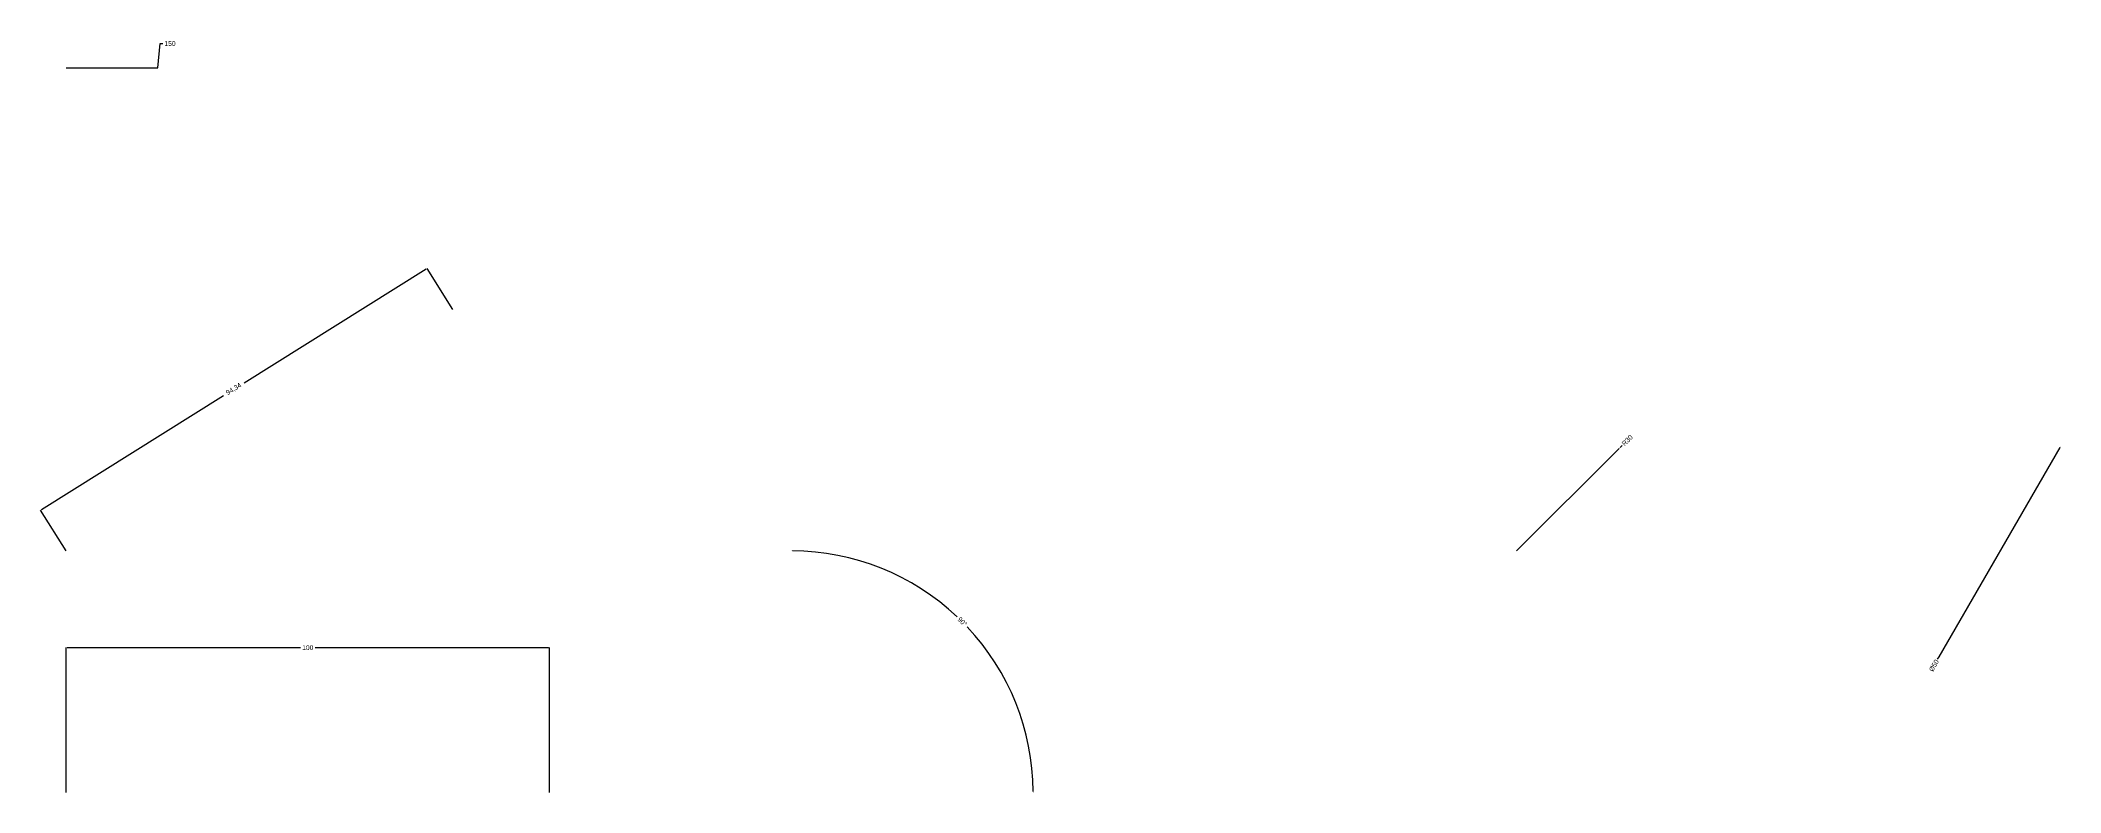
# Model space of a CAD drawing. Header units: metres. Extents: x -5 to 412, y 0 to 156.
import ezdxf

# ---------------------------------------------------------------- set-up
doc = ezdxf.new("R2010")
doc.units = ezdxf.units.M
doc.dimstyles.get("Standard").update_dxf_attribs({"dimtxt": 2.5, "dimasz": 2.5, "dimexe": 1.25, "dimexo": 0.625, "dimtad": 1, "dimcen": 2.5, "dimazin": 3, "dimtfac": 1, "dimtmove": 0, "dimatfit": 3})

# ---------------------------------------------------------------- blocks, each defined once
blk = doc.blocks.new('_CLOSEDFILLED')
at = {"color": 0, "linetype": 'BYBLOCK'}
blk.add_solid([(-1, 0.2), (0, 0), (-1, -0.2)], dxfattribs=at)
blk = doc.blocks.new('*D1')
for p, q in [((0, 0), (0, 30)), ((0.25, 30), (48.5, 30)), ((51.5, 30), (99.75, 30)), ((100, 0), (100, 30))]:
    blk.add_line(p, q)
at = {"layer": 'Defpoints'}
for p in [(0, 30), (0, 0), (100, 0)]:
    blk.add_point(p, dxfattribs=at)
at = {"xscale": 0.25, "yscale": 0.25, "rotation": 180}
blk.add_blockref('_CLOSEDFILLED', (0, 30), dxfattribs=at)
at = {"xscale": 0.25, "yscale": 0.25}
blk.add_blockref('_CLOSEDFILLED', (100, 30), dxfattribs=at)
at = {"insert": (50, 30), "char_height": 1, "attachment_point": 5}
blk.add_mtext('100', dxfattribs=at)
blk = doc.blocks.new('*D2')
for p, q in [((36.82, 84.8), (74.49, 108.35)), ((80, 100), (74.7, 108.48)), ((-5.09, 58.61), (32.58, 82.15)), ((0, 50), (-5.3, 58.48))]:
    blk.add_line(p, q)
at = {"layer": 'Defpoints'}
for p in [(80, 100), (-5.3, 58.48), (0, 50)]:
    blk.add_point(p, dxfattribs=at)
at = {"xscale": 0.25, "yscale": 0.25}
for p, rotation in [((74.7, 108.48), 32.005383208083494), ((-5.3, 58.48), 212.0053832080835)]:
    blk.add_blockref('_CLOSEDFILLED', p, dxfattribs=dict(at, rotation=rotation))
at = {"insert": (34.7, 83.48), "char_height": 1, "attachment_point": 5, "rotation": 32.0054}
blk.add_mtext('94,34', dxfattribs=at)
blk = doc.blocks.new('*D3')
for p, q in [((150, 50), (150, 50)), ((200, 0), (200, 0))]:
    blk.add_line(p, q)
for start, end in [(46.7191, 89.7135), (0.2865, 43.2809)]:
    blk.add_arc((150, 0), 50, start, end)
at = {"layer": 'Defpoints'}
for p in [(150, 50), (150, 50), (150, 0), (200, 0)]:
    blk.add_point(p, dxfattribs=at)
at = {"xscale": 0.25, "yscale": 0.25}
for p, rotation in [((150, 50), 179.8567605512173), ((200, 0), 270.1432394487827)]:
    blk.add_blockref('_CLOSEDFILLED', p, dxfattribs=dict(at, rotation=rotation))
at = {"insert": (185.36, 35.36), "char_height": 1, "attachment_point": 5, "rotation": 315}
blk.add_mtext('90°', dxfattribs=at)
blk = doc.blocks.new('*D4')
for p, q in [((300, 50), (321.21, 71.21)), ((321.83, 71.83), (321.39, 71.39))]:
    blk.add_line(p, q)
at = {"layer": 'Defpoints'}
for p in [(321.21, 71.21), (300, 50)]:
    blk.add_point(p, dxfattribs=at)
at = {"xscale": 0.25, "yscale": 0.25, "rotation": 225}
blk.add_blockref('_CLOSEDFILLED', (321.21, 71.21), dxfattribs=at)
at = {"insert": (322.89, 72.89), "char_height": 1, "attachment_point": 5, "rotation": 45}
blk.add_mtext('R30', dxfattribs=at)
blk = doc.blocks.new('*D5')
for p, q in [((387.38, 28.13), (412.38, 71.43)), ((387.06, 27.59), (387.38, 28.13))]:
    blk.add_line(p, q)
at = {"layer": 'Defpoints'}
for p in [(400, 50), (387.5, 28.35)]:
    blk.add_point(p, dxfattribs=at)
at = {"xscale": 0.25, "yscale": 0.25, "rotation": 59.999999999999986}
for p in [(412.5, 71.65), (387.5, 28.35)]:
    blk.add_blockref('_CLOSEDFILLED', p, dxfattribs=at)
at = {"insert": (386.31, 26.29), "char_height": 1, "attachment_point": 5, "rotation": 60}
blk.add_mtext('%%c50', dxfattribs=at)
blk = doc.blocks.new('*D6')
for p, q in [((19, 150), (19.5, 155)), ((19.5, 155), (20, 155)), ((0, 150), (19, 150))]:
    blk.add_line(p, q)
at = {"layer": 'Defpoints'}
for p in [(20, 155), (0, 150), (0, 0)]:
    blk.add_point(p, dxfattribs=at)
at = {"insert": (21.5, 155), "char_height": 1, "attachment_point": 5}
blk.add_mtext('150', dxfattribs=at)

msp = doc.modelspace()

# ---------------------------------------------------------------- dimensions: what is measured, and where the dimension line sits
dim = msp.add_ordinate_dim(feature_location=(0, 150), offset=(20, 5), dtype=0, origin=(0, 0), dimstyle='Standard')
dim.commit()
dim.dimension.update_dxf_attribs({"geometry": '*D6', "text_midpoint": (21.5, 155)})
dim = msp.add_linear_dim(base=(-5.3, 58.48), p1=(0, 50), p2=(80, 100), angle=32.00538, dimstyle='Standard')
dim.commit()
dim.dimension.update_dxf_attribs({"geometry": '*D2', "text_midpoint": (34.7, 83.48)})
dim = msp.add_radius_dim(center=(300, 50), mpoint=(321.213, 71.213), dimstyle='Standard')
dim.commit()
dim.dimension.update_dxf_attribs({"geometry": '*D4', "text_midpoint": (322.893, 72.893)})
dim = msp.add_diameter_dim_2p(p1=(412.5, 71.651), p2=(387.5, 28.349), dimstyle='Standard')
dim.commit()
dim.dimension.update_dxf_attribs({"geometry": '*D5', "text_midpoint": (386.312, 26.293)})
dim = msp.add_angular_dim_3p(base=(150, 50), center=(150, 0), p1=(200, 0), p2=(150, 50), dimstyle='Standard')
dim.commit()
dim.dimension.update_dxf_attribs({"geometry": '*D3', "text_midpoint": (185.355, 35.355)})
dim = msp.add_linear_dim(base=(0, 30), p1=(0, 0), p2=(100, 0), dimstyle='Standard')
dim.commit()
dim.dimension.update_dxf_attribs({"geometry": '*D1', "text_midpoint": (50, 30)})

doc.saveas('drawing.dxf')
